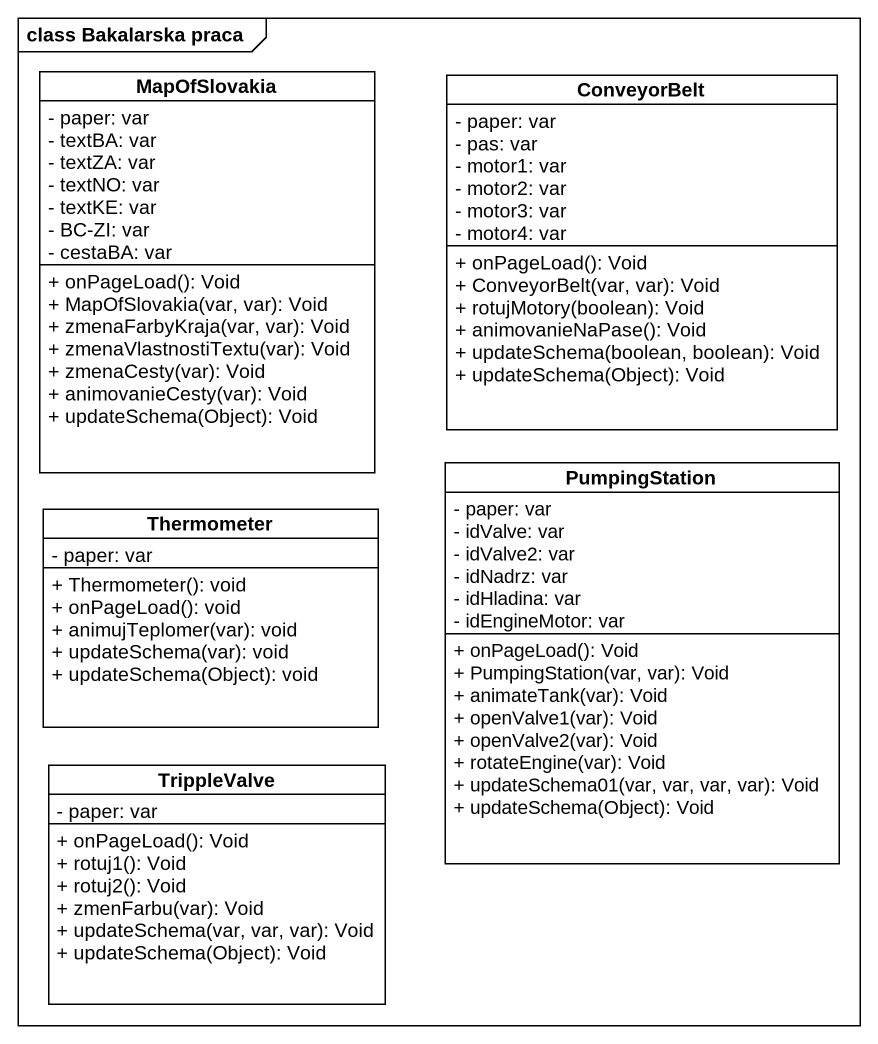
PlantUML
@startuml
mainframe class Bakalarska praca
hide circle
hide empty members
skinparam classAttributeIconSize 0
class MapOfSlovakia #FFFFFF {
  - paper: var
  - textBA: var
  - textZA: var
  - textNO: var
  - textKE: var
  - BC-ZI: var
  - cestaBA: var
  + onPageLoad(): Void
  + MapOfSlovakia(var, var): Void
  + zmenaFarbyKraja(var, var): Void
  + zmenaVlastnostiTextu(var): Void
  + zmenaCesty(var): Void
  + animovanieCesty(var): Void
  + updateSchema(Object): Void
}
class ConveyorBelt #FFFFFF {
  - paper: var
  - pas: var
  - motor1: var
  - motor2: var
  - motor3: var
  - motor4: var
  + onPageLoad(): Void
  + ConveyorBelt(var, var): Void
  + rotujMotory(boolean): Void
  + animovanieNaPase(): Void
  + updateSchema(boolean, boolean): Void
  + updateSchema(Object): Void
}
class PumpingStation #FFFFFF {
  - paper: var
  - idValve: var
  - idValve2: var
  - idNadrz: var
  - idHladina: var
  - idEngineMotor: var
  + onPageLoad(): Void
  + PumpingStation(var, var): Void
  + animateTank(var): Void
  + openValve1(var): Void
  + openValve2(var): Void
  + rotateEngine(var): Void
  + updateSchema01(var, var, var, var): Void
  + updateSchema(Object): Void
}
class Thermometer #FFFFFF {
  - paper: var
  + Thermometer(): void
  + onPageLoad(): void
  + animujTeplomer(var): void
  + updateSchema(var): void
  + updateSchema(Object): void
}
class TrippleValve #FFFFFF {
  - paper: var
  + onPageLoad(): Void
  + rotuj1(): Void
  + rotuj2(): Void
  + zmenFarbu(var): Void
  + updateSchema(var, var, var): Void
  + updateSchema(Object): Void
}
@enduml
